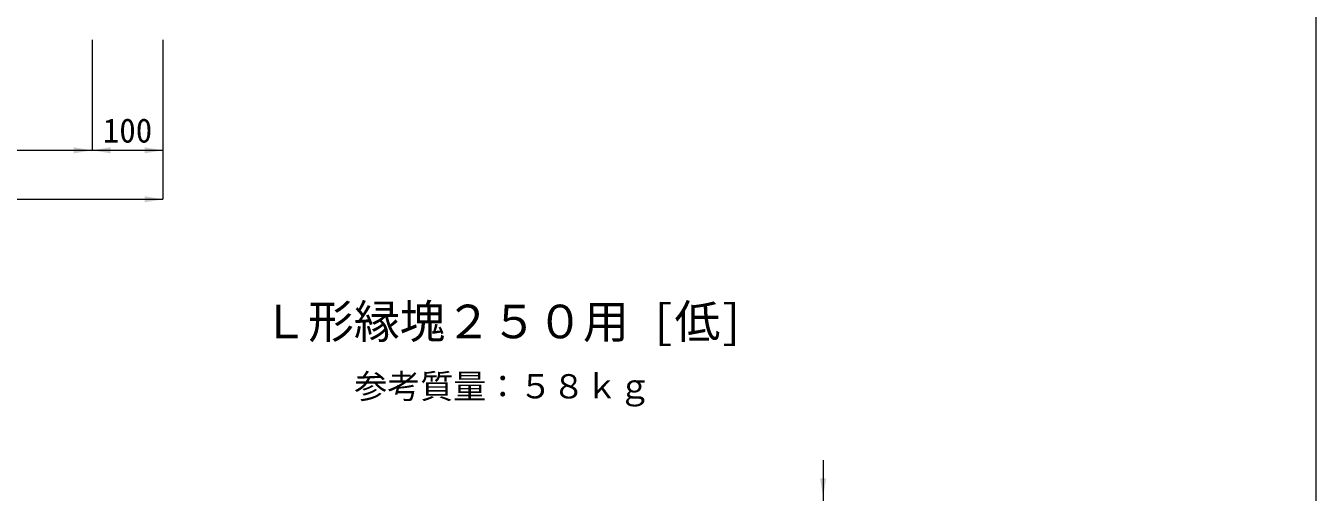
# Model space of a CAD drawing. Units: millimetres at full size; details may follow other scales. Extents: x 26939 to 38479, y -4931 to 4101.
# Drawn here: x 29880 to 31704, y -1729 to -1070 of the extents above; entities that cross this region are included whole.
import ezdxf
from ezdxf.enums import TextEntityAlignment as Align

# ---------------------------------------------------------------- set-up
doc = ezdxf.new("R2010")
doc.units = ezdxf.units.MM
doc.header["$LTSCALE"] = 15
for name, color, linetype, lineweight in [('0_2', 7, 'Continuous', 13), ('寸法線', 7, 'Continuous', 9), ('枠', 5, 'Continuous', 5)]:
    doc.layers.add(name, color=color, linetype=linetype, lineweight=lineweight)
doc.styles.add('ＭＳ ゴシック', font='')
doc.styles.get('ＭＳ ゴシック').set_extended_font_data('MS Gothic')

# ---------------------------------------------------------------- blocks, each defined once
blk = doc.blocks.new('filled_arrow')
at = {"color": 0, "linetype": 'Continuous', "lineweight": -2}
blk.add_solid([(7.5, 1.25), (0, 0), (7.5, -1.25)], dxfattribs=at)

msp = doc.modelspace()

# ---------------------------------------------------------------- linework, layer by layer
at = {"layer": '寸法線'}
for p, q in [((29974.08, -1090.09), (29974.08, -1245.91)), ((29974.08, -1090.09), (29974.08, -1245.91)), ((30074.08, -1090.09), (30074.08, -1245.91)), ((30074.08, -1090.09), (30074.08, -1315.08)), ((29674.08, -1245.91), (29974.08, -1245.91)), ((29974.08, -1245.91), (30074.08, -1245.91)), ((29574.08, -1315.08), (30074.08, -1315.08)), ((31007.16, -1683.41), (31007.16, -1854.41))]:
    msp.add_line(p, q, dxfattribs=at)
at = {"layer": '枠', "lineweight": 20}
msp.add_line((31704.08, -3758.01), (31704.08, 1741.99), dxfattribs=at)

# ---------------------------------------------------------------- block references
at = {"layer": '寸法線', "xscale": 3.47, "yscale": 3.47}
for p, rotation in [((29974.08, -1245.91), 180), ((30074.08, -1245.91), 180), ((30074.08, -1315.08), 180), ((31007.16, -1735.41), 90)]:
    msp.add_blockref('filled_arrow', p, dxfattribs=dict(at, rotation=rotation))
msp.add_blockref('filled_arrow', (29974.08, -1245.91), dxfattribs=at)

# ---------------------------------------------------------------- texts
at = {"layer": '0_2', "style": 'ＭＳ ゴシック'}
for s, height, p in [(' Ｌ形縁塊２５０用 [低] ', 47.47, (30554.34, -1487.69)), ('参考質量：５８ｋｇ', 34.18, (30554.34, -1579.25))]:
    msp.add_text(s, height=height, dxfattribs=at).set_placement(p, align=Align.MIDDLE_CENTER)
at = {"layer": '寸法線', "style": 'ＭＳ ゴシック'}
msp.add_text('100', height=34.18, dxfattribs=at).set_placement((30024.08, -1217.91), align=Align.MIDDLE_CENTER)

doc.saveas('drawing.dxf')
